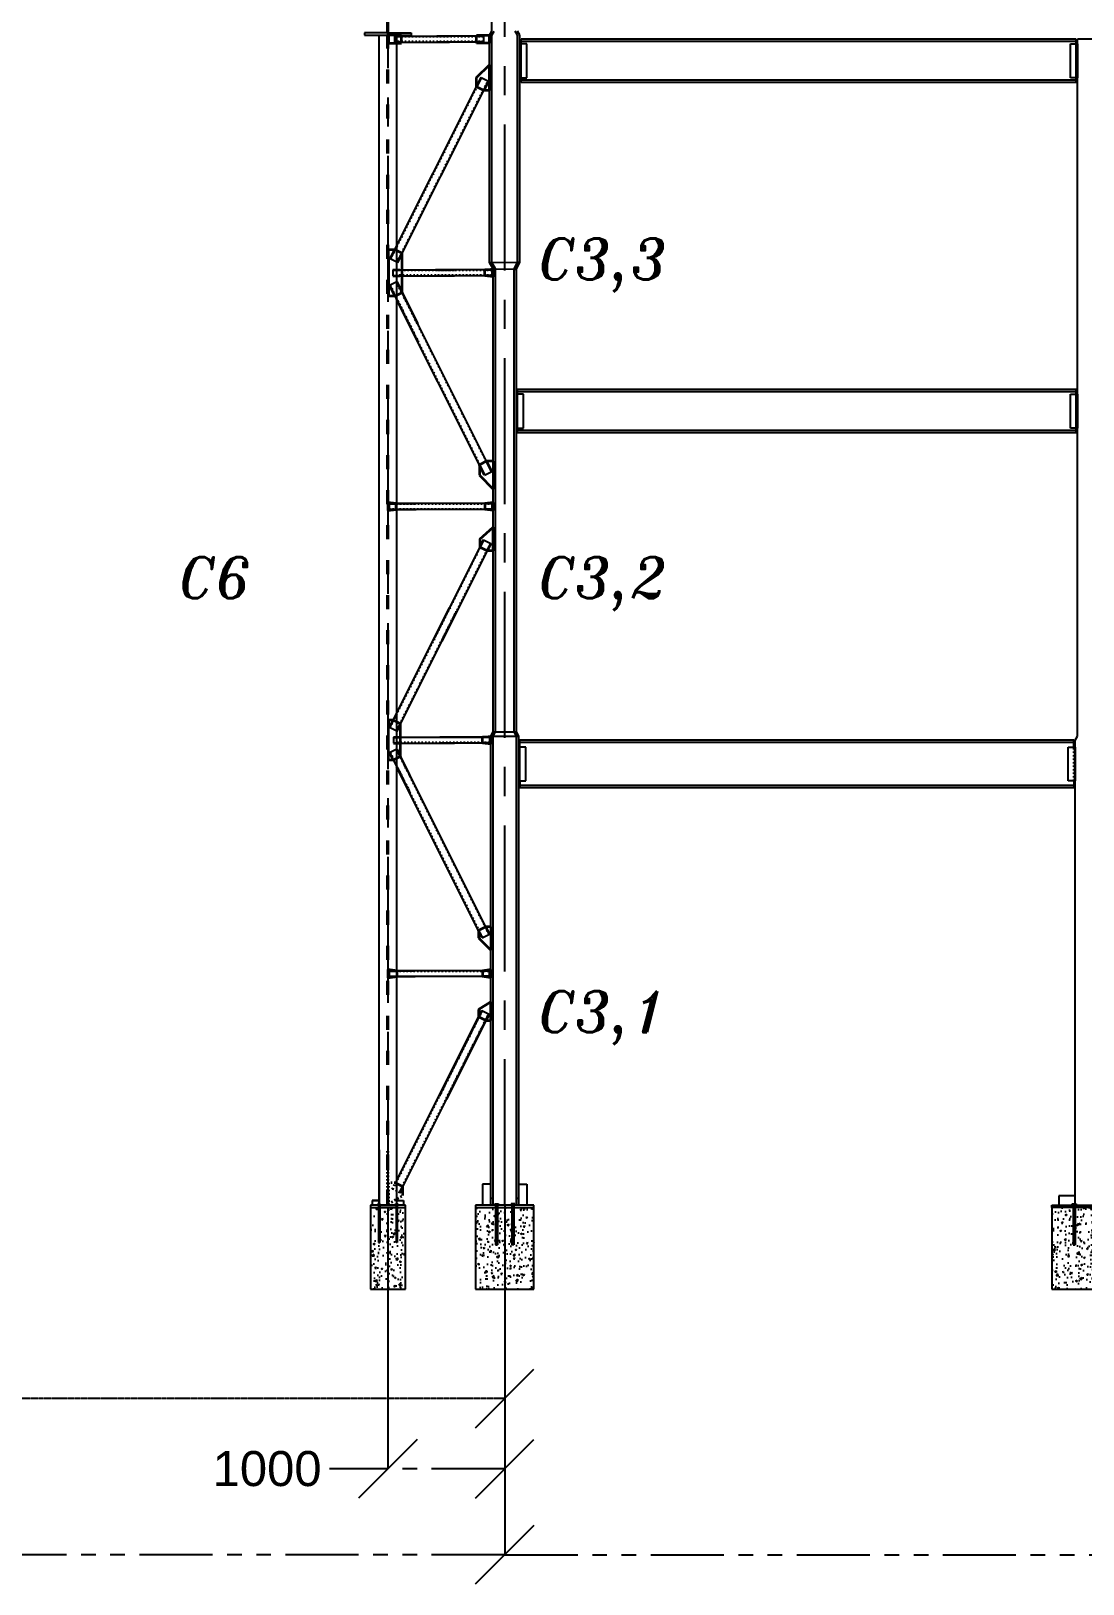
# Model space of a CAD drawing. Header units: inches. Extents: x -15 to 1885144, y -42615 to 866270.
# Drawn here: x 1695981 to 1704982, y 242075 to 255368 of the extents above; entities that cross this region are included whole.
import ezdxf

# ---------------------------------------------------------------- set-up
doc = ezdxf.new("R2010")
doc.units = ezdxf.units.IN
doc.header["$LTSCALE"] = 100
doc.header["$MEASUREMENT"] = 0
for name, pattern in [('CENTER', [2, 1.25, -0.25, 0.25, -0.25]), ('dash line', [30, 12, -18]), ('PHANTOM2', [1.25, 0.625, -0.125, 0.125, -0.125, 0.125, -0.125])]:
    doc.linetypes.add(name, pattern=pattern)
for name, color, linetype in [('axis', 8, 'PHANTOM2'), ('bolt', 1, 'Continuous'), ('dimensions', 10, 'PHANTOM2'), ('layout', 7, 'Continuous'), ('pedestal', 9, 'Continuous'), ('sections', 3, 'Continuous'), ('text', 3, 'Continuous')]:
    doc.layers.add(name, color=color, linetype=linetype)
doc.layers.add('gusset plate', color=1, linetype='Continuous', lineweight=35)
doc.layers.add('weld', color=2, linetype='Continuous', lineweight=35)
doc.styles.get("Standard").update_dxf_attribs({"font": 'arial.ttf'})
doc.styles.add('TEXT-3', font='ITALICT.shx', dxfattribs={"height": 350})
doc.dimstyles.new('Dim_1', dxfattribs={"dimtxt": 300, "dimasz": 500, "dimexe": 0.0625, "dimexo": 0.0625, "dimgap": 100, "dimtad": 0, "dimtih": 1, "dimtoh": 1, "dimdec": 0, "dimzin": 0, "dimdsep": 46, "dimtxsty": 'Standard', "dimblk": 'OBLIQUE', "dimcen": 0.09, "dimclrd": 256, "dimclre": 256, "dimclrt": 256, "dimadec": 0, "dimazin": 0, "dimtm": 1e-09, "dimtfac": 1, "dimtdec": 0, "dimtofl": 0, "dimtmove": 0, "dimatfit": 3, "dimfxl": 1, "dimtfillclr": 256, "dimtolj": 1, "dimtzin": 0, "dimlwe": -1, "dimarcsym": 0})

# ---------------------------------------------------------------- blocks, each defined once
blk = doc.blocks.new('_Oblique')
at = {"color": 0, "linetype": 'ByBlock', "lineweight": -2}
blk.add_line((-0.5, -0.5), (0.5, 0.5), dxfattribs=at)
blk = doc.blocks.new('*D798')
at = {"layer": 'Defpoints', "color": 0, "ltscale": 10, "transparency": 16777216}
for p in [(1660034, 245319), (1700034, 245319), (1700034, 242325)]:
    blk.add_point(p, dxfattribs=at)
at = {"layer": 'dimensions', "linetype": 'dash line', "ltscale": 10, "transparency": 16777216}
for p, q in [((1660034, 245319), (1660034, 242325)), ((1700034, 245319), (1700034, 242325))]:
    blk.add_line(p, q, dxfattribs=at)
at = {"layer": 'dimensions', "lineweight": -2, "ltscale": 10, "transparency": 16777216}
for p, q in [((1660034, 242325), (1679364, 242325)), ((1700034, 242325), (1680704, 242325))]:
    blk.add_line(p, q, dxfattribs=at)
at = {"layer": 'dimensions', "lineweight": -2, "ltscale": 10, "transparency": 16777216, "xscale": 500, "yscale": 500, "zscale": 500, "rotation": 180}
blk.add_blockref('_Oblique', (1660034, 242325), dxfattribs=at)
at = {"layer": 'dimensions', "lineweight": -2, "ltscale": 10, "transparency": 16777216, "xscale": 500, "yscale": 500, "zscale": 500}
blk.add_blockref('_Oblique', (1700034, 242325), dxfattribs=at)
at = {"layer": 'dimensions', "ltscale": 10, "transparency": 16777216, "insert": (1680034, 242325), "char_height": 300, "attachment_point": 5}
blk.add_mtext('\\A1;40000', dxfattribs=at)
blk = doc.blocks.new('*D799')
at = {"layer": 'Defpoints', "color": 0, "ltscale": 10, "transparency": 16777216}
for p in [(1700034, 245299), (1725034, 245339), (1725034, 242325)]:
    blk.add_point(p, dxfattribs=at)
at = {"layer": 'dimensions', "linetype": 'dash line', "ltscale": 10, "transparency": 16777216}
for p, q in [((1700034, 245299), (1700034, 242325)), ((1725034, 245339), (1725034, 242325))]:
    blk.add_line(p, q, dxfattribs=at)
at = {"layer": 'dimensions', "lineweight": -2, "ltscale": 10, "transparency": 16777216}
for p, q in [((1700034, 242325), (1711868, 242325)), ((1725034, 242325), (1713201, 242325))]:
    blk.add_line(p, q, dxfattribs=at)
at = {"layer": 'dimensions', "lineweight": -2, "ltscale": 10, "transparency": 16777216, "xscale": 500, "yscale": 500, "zscale": 500, "rotation": 180}
blk.add_blockref('_Oblique', (1700034, 242325), dxfattribs=at)
at = {"layer": 'dimensions', "lineweight": -2, "ltscale": 10, "transparency": 16777216, "xscale": 500, "yscale": 500, "zscale": 500}
blk.add_blockref('_Oblique', (1725034, 242325), dxfattribs=at)
at = {"layer": 'dimensions', "ltscale": 10, "transparency": 16777216, "insert": (1712534, 242325), "char_height": 300, "attachment_point": 5}
blk.add_mtext('\\A1;25000', dxfattribs=at)
blk = doc.blocks.new('*D800')
at = {"layer": 'Defpoints', "color": 0, "ltscale": 10, "transparency": 16777216}
for p in [(1699034, 245299), (1700034, 245299), (1699034, 243061)]:
    blk.add_point(p, dxfattribs=at)
at = {"layer": 'dimensions', "linetype": 'dash line', "ltscale": 10, "transparency": 16777216}
for p, q in [((1699034, 245299), (1699034, 243061)), ((1700034, 245299), (1700034, 243061))]:
    blk.add_line(p, q, dxfattribs=at)
at = {"layer": 'dimensions', "lineweight": -2, "ltscale": 10, "transparency": 16777216}
for p, q in [((1699034, 243061), (1698534, 243061)), ((1700034, 243061), (1699034, 243061))]:
    blk.add_line(p, q, dxfattribs=at)
at = {"layer": 'dimensions', "lineweight": -2, "ltscale": 10, "transparency": 16777216, "xscale": 500, "yscale": 500, "zscale": 500, "rotation": 180}
blk.add_blockref('_Oblique', (1699034, 243061), dxfattribs=at)
at = {"layer": 'dimensions', "lineweight": -2, "ltscale": 10, "transparency": 16777216, "xscale": 500, "yscale": 500, "zscale": 500}
blk.add_blockref('_Oblique', (1700034, 243061), dxfattribs=at)
at = {"layer": 'dimensions', "ltscale": 10, "transparency": 16777216, "insert": (1698001, 243061), "char_height": 300, "attachment_point": 5}
blk.add_mtext('\\A1;1000', dxfattribs=at)
blk = doc.blocks.new('*D1038')
at = {"layer": 'Defpoints', "color": 0, "ltscale": 0.01, "transparency": 16777216}
for p in [(1660034, 245299), (1700034, 245299), (1700034, 243663)]:
    blk.add_point(p, dxfattribs=at)
at = {"layer": 'dimensions', "linetype": 'dash line', "ltscale": 0.01, "transparency": 16777216}
for p, q in [((1660034, 245299), (1660034, 243662)), ((1700034, 245299), (1700034, 243662))]:
    blk.add_line(p, q, dxfattribs=at)
at = {"layer": 'dimensions', "lineweight": -2, "ltscale": 0.01, "transparency": 16777216}
for p, q in [((1660034, 243663), (1679030, 243663)), ((1700034, 243663), (1681039, 243663))]:
    blk.add_line(p, q, dxfattribs=at)
at = {"layer": 'dimensions', "lineweight": -2, "ltscale": 0.01, "transparency": 16777216, "xscale": 500, "yscale": 500, "zscale": 500, "rotation": 180}
blk.add_blockref('_Oblique', (1660034, 243663), dxfattribs=at)
at = {"layer": 'dimensions', "lineweight": -2, "ltscale": 0.01, "transparency": 16777216, "xscale": 500, "yscale": 500, "zscale": 500}
blk.add_blockref('_Oblique', (1700034, 243663), dxfattribs=at)
at = {"layer": 'dimensions', "ltscale": 0.01, "transparency": 16777216, "insert": (1680034, 243663), "char_height": 300, "attachment_point": 5}
blk.add_mtext('\\A1;20 x 2000', dxfattribs=at)

msp = doc.modelspace()

# ---------------------------------------------------------------- hatches: boundary and pattern name
at = {"layer": 'pedestal', "ltscale": 10}
h = msp.add_hatch(dxfattribs=at)
h.set_pattern_fill('AR-CONC', color=256, scale=19)
h.set_pattern_definition([(50, (758186.38, 202781.91), (136.279435, -11.922906), [14.25, -156.75]), (355, (758186.38, 202781.9), (-26.362753, 142.916505), [11.4, -125.4]), (100.451444, (758197.74, 202780.91), (109.91668, 130.993598), [12.110636, -133.217001]), (46.1842, (758186.38, 202819.9), (202.775853, -31.448663), [21.375, -235.125]), (96.635635, (758203.28, 202817.29), (177.58577, 185.082534), [18.165965, -199.825614]), (351.184164, (758186.38, 202819.9), (177.58577, 185.082534), [17.1, -188.1]), (21, (758205.38, 202810.41), (113.41234, -76.497589), [14.25, -156.75]), (326, (758205.38, 202810.4), (46.229913, 137.778509), [11.4, -125.4]), (71.451445, (758214.83, 202804.03), (159.642252, 61.280919), [12.110636, -133.217001]), (37.5, (758186.38, 202781.906), (2.3103725, 63.2498322), [0, -123.88, 0, -127.3, 0, -125.875]), (7.5, (758186.38, 202781.906), (49.983212, 74.9382253), [0, -72.58, 0, -121.03, 0, -47.975]), (327.5, (758144.01, 202781.906), (101.426263, -4.2854256), [0, -47.5, 0, -148.2, 0, -196.65]), (317.5, (758125.01, 202781.91), (110.805372, 19.019947), [0, -61.75, 0, -98.42, 0, -139.65])])
h.paths.add_polyline_path([(1699184.378, 245298.666), (1699114.378, 245298.666), (1699114.378, 244998.666), (1699104.378, 244998.666), (1699104.378, 245298.666), (1698964.378, 245298.666), (1698964.378, 244998.666), (1698954.378, 244998.666), (1698954.378, 245298.666), (1698884.378, 245298.666), (1698884.378, 244598.666), (1699184.378, 244598.666)])
h = msp.add_hatch(dxfattribs=at)
h.set_pattern_fill('AR-CONC', color=256, scale=19)
h.set_pattern_definition([(50, (761189.33, 201017.55), (136.279435, -11.922906), [14.25, -156.75]), (355, (761189.33, 201017.55), (-26.362753, 142.916505), [11.4, -125.4]), (100.451444, (761200.69, 201016.56), (109.91668, 130.993598), [12.110636, -133.217001]), (46.1842, (761189.33, 201055.55), (202.775853, -31.448663), [21.375, -235.125]), (96.635635, (761206.23, 201052.93), (177.58577, 185.082534), [18.165965, -199.825614]), (351.184164, (761189.33, 201055.55), (177.58577, 185.082534), [17.1, -188.1]), (21, (761208.33, 201046.05), (113.41234, -76.497589), [14.25, -156.75]), (326, (761208.33, 201046.05), (46.229913, 137.778509), [11.4, -125.4]), (71.451445, (761217.79, 201039.68), (159.642252, 61.280919), [12.110636, -133.217001]), (37.5, (761189.334, 201017.55), (2.3103725, 63.2498322), [0, -123.88, 0, -127.3, 0, -125.875]), (7.5, (761189.334, 201017.55), (49.983212, 74.9382253), [0, -72.58, 0, -121.03, 0, -47.975]), (327.5, (761146.964, 201017.55), (101.426263, -4.2854256), [0, -47.5, 0, -148.2, 0, -196.65]), (317.5, (761127.96, 201017.55), (110.805372, 19.019947), [0, -61.75, 0, -98.42, 0, -139.65])])
h.paths.add_polyline_path([(1700284.378, 245298.666), (1700112.378, 245298.666), (1700112.378, 244978.666), (1700096.378, 244978.666), (1700096.378, 245298.666), (1699972.378, 245298.666), (1699972.378, 244978.666), (1699956.378, 244978.666), (1699956.378, 245298.666), (1699784.378, 245298.666), (1699784.378, 244598.666), (1700284.378, 244598.666)])
h = msp.add_hatch(dxfattribs=at)
h.set_pattern_fill('AR-CONC', color=256, scale=19)
h.set_pattern_definition([(50, (768195.22, 201118.92), (136.279435, -11.922906), [14.25, -156.75]), (355, (768195.22, 201118.92), (-26.362753, 142.916505), [11.4, -125.4]), (100.451444, (768206.58, 201117.93), (109.91668, 130.993598), [12.110636, -133.217001]), (46.1842, (768195.22, 201156.92), (202.775853, -31.448663), [21.375, -235.125]), (96.635635, (768212.12, 201154.3), (177.58577, 185.082534), [18.165965, -199.825614]), (351.184164, (768195.22, 201156.92), (177.58577, 185.082534), [17.1, -188.1]), (21, (768214.22, 201147.42), (113.41234, -76.497589), [14.25, -156.75]), (326, (768214.22, 201147.42), (46.229913, 137.778509), [11.4, -125.4]), (71.451445, (768223.67, 201141.05), (159.642252, 61.280919), [12.110636, -133.217001]), (37.5, (768195.22, 201118.92), (2.3103725, 63.2498322), [0, -123.88, 0, -127.3, 0, -125.875]), (7.5, (768195.22, 201118.92), (49.983212, 74.9382253), [0, -72.58, 0, -121.03, 0, -47.975]), (327.5, (768152.85, 201118.92), (101.426263, -4.2854256), [0, -47.5, 0, -148.2, 0, -196.65]), (317.5, (768133.85, 201118.92), (110.805372, 19.019947), [0, -61.75, 0, -98.42, 0, -139.65])])
h.paths.add_polyline_path([(1705354.378, 245298.666), (1705169.878, 245298.666), (1705169.878, 244978.666), (1705153.878, 244978.666), (1705153.878, 245298.666), (1704914.878, 245298.666), (1704914.878, 244978.666), (1704898.878, 244978.666), (1704898.878, 245298.666), (1704714.378, 245298.666), (1704714.378, 244598.666), (1705354.378, 244598.666)])
at = {"layer": 'sections', "ltscale": 10}
h = msp.add_hatch(color=256, dxfattribs=at)
h.dxf.hatch_style = 1
h.paths.add_polyline_path([(1704914.378, 249186.666), (1704908.378, 249186.666), (1704908.378, 249170.666), (1704914.378, 249170.666)])
h.paths.add_polyline_path([(1704914.378, 249101.666), (1704908.378, 249101.666), (1704908.378, 249085.666), (1704914.378, 249085.666)])
h.paths.add_polyline_path([(1704914.378, 249016.666), (1704908.378, 249016.666), (1704908.378, 249000.666), (1704914.378, 249000.666)])
h.paths.add_polyline_path([(1705160.378, 249016.666), (1705154.378, 249016.666), (1705154.378, 249000.666), (1705160.378, 249000.666)])
h.paths.add_polyline_path([(1705160.378, 249101.666), (1705154.378, 249101.666), (1705154.378, 249085.666), (1705160.378, 249085.666)])
h.paths.add_polyline_path([(1705160.378, 249186.666), (1705154.378, 249186.666), (1705154.378, 249170.666), (1705160.378, 249170.666)])
h.paths.add_polyline_path([(1705140.378, 252206.666), (1705134.378, 252206.666), (1705134.378, 252190.666), (1705140.378, 252190.666)])
h.paths.add_polyline_path([(1705140.378, 252121.666), (1705134.378, 252121.666), (1705134.378, 252105.666), (1705140.378, 252105.666)])
h.paths.add_polyline_path([(1705140.378, 252036.666), (1705134.378, 252036.666), (1705134.378, 252020.666), (1705140.378, 252020.666)])
h.paths.add_polyline_path([(1704934.378, 252036.666), (1704928.378, 252036.666), (1704928.378, 252020.666), (1704934.378, 252020.666)])
h.paths.add_polyline_path([(1704934.378, 252121.666), (1704928.378, 252121.666), (1704928.378, 252105.666), (1704934.378, 252105.666)])
h.paths.add_polyline_path([(1704934.378, 252206.666), (1704928.378, 252206.666), (1704928.378, 252190.666), (1704934.378, 252190.666)])

# ---------------------------------------------------------------- linework, layer by layer
at = {"layer": 'axis', "linetype": 'CENTER', "ltscale": 10}
for p, q in [((1700034.378, 245318.666), (1700034.378, 258469.447)), ((1699034.378, 258300.541), (1699034.378, 245318.666))]:
    msp.add_line(p, q, dxfattribs=at)
at = {"layer": 'bolt', "ltscale": 10}
for p, q in [((1698969.378, 245328.666), (1698949.378, 245328.666)), ((1698949.378, 245328.666), (1698949.378, 245318.666)), ((1698949.378, 245318.666), (1698954.378, 245318.666)), ((1698954.378, 245318.666), (1698954.378, 245328.666)), ((1698954.378, 245318.666), (1698954.378, 244998.666)), ((1698954.378, 245318.666), (1698964.378, 245318.666)), ((1698964.378, 245318.666), (1698964.378, 245328.666)), ((1698964.378, 245318.666), (1698964.378, 244998.666)), ((1698964.378, 245318.666), (1698969.378, 245318.666)), ((1698969.378, 245318.666), (1698969.378, 245328.666)), ((1699099.378, 245318.666), (1699099.378, 245328.666)), ((1699099.378, 245328.666), (1699119.378, 245328.666)), ((1699104.378, 245318.666), (1699099.378, 245318.666)), ((1699104.378, 245318.666), (1699104.378, 245328.666)), ((1699104.378, 245318.666), (1699104.378, 244998.666)), ((1699114.378, 245318.666), (1699104.378, 245318.666)), ((1699114.378, 245318.666), (1699114.378, 245328.666)), ((1699114.378, 245318.666), (1699114.378, 244998.666)), ((1699119.378, 245318.666), (1699114.378, 245318.666)), ((1699119.378, 245328.666), (1699119.378, 245318.666)), ((1699948.378, 245318.666), (1699948.378, 245328.666)), ((1699948.378, 245328.666), (1699980.378, 245328.666)), ((1699956.378, 245318.666), (1699948.378, 245318.666)), ((1699956.378, 245318.666), (1699956.378, 245328.666)), ((1699956.378, 245318.666), (1699956.378, 244978.666)), ((1699972.378, 245318.666), (1699956.378, 245318.666)), ((1699964.378, 245318.666), (1699964.378, 245328.666)), ((1699972.378, 245318.666), (1699972.378, 245328.666)), ((1699972.378, 245318.666), (1699972.378, 244978.666)), ((1699980.378, 245318.666), (1699972.378, 245318.666)), ((1699980.378, 245328.666), (1699980.378, 245318.666)), ((1700120.378, 245328.666), (1700088.378, 245328.666)), ((1700088.378, 245328.666), (1700088.378, 245318.666)), ((1700088.378, 245318.666), (1700096.378, 245318.666)), ((1700096.378, 245318.666), (1700096.378, 245328.666)), ((1700096.378, 245318.666), (1700096.378, 244978.666)), ((1700096.378, 245318.666), (1700112.378, 245318.666)), ((1700104.378, 245318.666), (1700104.378, 245328.666)), ((1700112.378, 245318.666), (1700112.378, 245328.666)), ((1700112.378, 245318.666), (1700112.378, 244978.666)), ((1700112.378, 245318.666), (1700120.378, 245318.666)), ((1700120.378, 245318.666), (1700120.378, 245328.666)), ((1704890.878, 245318.666), (1704890.878, 245328.666)), ((1704890.878, 245328.666), (1704922.878, 245328.666)), ((1704898.878, 245318.666), (1704890.878, 245318.666)), ((1704898.878, 245318.666), (1704898.878, 245328.666)), ((1704898.878, 245318.666), (1704898.878, 244978.666)), ((1704906.878, 245318.666), (1704898.878, 245318.666)), ((1704906.878, 245328.666), (1704906.878, 245318.666)), ((1704914.878, 245318.666), (1704906.878, 245318.666)), ((1704914.878, 245318.666), (1704914.878, 245328.666)), ((1704914.878, 245318.666), (1704914.878, 244978.666)), ((1704922.878, 245318.666), (1704914.878, 245318.666)), ((1704922.878, 245328.666), (1704922.878, 245318.666)), ((1698954.378, 244998.666), (1698964.378, 244998.666)), ((1699114.378, 244998.666), (1699104.378, 244998.666)), ((1699956.378, 244978.666), (1699972.378, 244978.666)), ((1700112.378, 244978.666), (1700096.378, 244978.666)), ((1704898.878, 244978.666), (1704914.878, 244978.666))]:
    msp.add_line(p, q, dxfattribs=at)
at = {"layer": 'gusset plate', "linetype": 'Continuous'}
for p, q in [((1699039.378, 255263.666), (1699039.378, 255333.666)), ((1699152.237, 255333.666), (1699039.378, 255333.666)), ((1699039.378, 255263.666), (1699152.237, 255263.666)), ((1699152.237, 255263.666), (1699152.237, 255333.666)), ((1699791.519, 255263.666), (1699791.519, 255333.666)), ((1699791.519, 255333.666), (1699904.378, 255333.666)), ((1699904.378, 255263.666), (1699791.519, 255263.666)), ((1699904.378, 255263.666), (1699904.378, 255333.666)), ((1699854.129, 254859.905), (1699791.519, 254891.21)), ((1699904.378, 254859.905), (1699854.129, 254859.905)), ((1699039.378, 253497.427), (1699094.627, 253497.427)), ((1699094.627, 253497.427), (1699157.237, 253466.122)), ((1699157.237, 253131.21), (1699157.237, 253466.122)), ((1699864.378, 253323.666), (1699934.378, 253333.666)), ((1699864.378, 253273.666), (1699864.378, 253323.666)), ((1699934.378, 253263.666), (1699864.378, 253273.666)), ((1699934.378, 253333.666), (1699934.378, 253263.666)), ((1699039.378, 253100.116), (1699095.05, 253100.116)), ((1699094.627, 253099.905), (1699157.237, 253131.21)), ((1699879.657, 251686.371), (1699817.047, 251655.066)), ((1699817.047, 251655.066), (1699817.047, 251565.623)), ((1699934.378, 251686.371), (1699879.657, 251686.371)), ((1699104.378, 251323.666), (1699034.378, 251333.666)), ((1699034.378, 251333.666), (1699034.378, 251263.666)), ((1699034.378, 251263.666), (1699104.378, 251273.666)), ((1699104.378, 251273.666), (1699104.378, 251323.666)), ((1699864.378, 251323.666), (1699864.378, 251273.666)), ((1699934.378, 251333.666), (1699934.378, 251263.666)), ((1699821.519, 251018.626), (1699821.519, 250951.21)), ((1699934.378, 251023.82), (1699934.378, 250919.905)), ((1699884.129, 250919.905), (1699821.519, 250951.21)), ((1699934.378, 250919.905), (1699884.129, 250919.905)), ((1699039.378, 249165.42), (1699039.378, 249469.538)), ((1699143.293, 249159.098), (1699143.293, 249438.233)), ((1699844.378, 249323.666), (1699914.378, 249333.666)), ((1699844.378, 249273.666), (1699844.378, 249323.666)), ((1699914.378, 249263.666), (1699844.378, 249273.666)), ((1699914.378, 249333.666), (1699914.378, 249263.666)), ((1699873.073, 247699.538), (1699810.463, 247668.233)), ((1699810.463, 247668.233), (1699810.463, 247605.623)), ((1699914.378, 247699.538), (1699873.073, 247699.538)), ((1699114.378, 247323.666), (1699034.378, 247333.666)), ((1699034.378, 247333.666), (1699034.378, 247263.666)), ((1699034.378, 247263.666), (1699114.378, 247273.666)), ((1699114.378, 247273.666), (1699114.378, 247323.666)), ((1699914.378, 247333.666), (1699914.378, 247263.666)), ((1699810.463, 246992.764), (1699810.463, 246929.098)), ((1699873.073, 246897.793), (1699810.463, 246929.098)), ((1699100.683, 245509.538), (1699163.293, 245478.233)), ((1699163.293, 245400.276), (1699163.293, 245478.233))]:
    msp.add_line(p, q, dxfattribs=at)
at = {"layer": 'gusset plate', "ltscale": 10}
for p, q in [((1699791.519, 254969.472), (1699904.378, 255079.905)), ((1699791.519, 254891.21), (1699791.519, 254969.472)), ((1699904.378, 254859.905), (1699904.378, 255079.905)), ((1699039.378, 253437.427), (1699039.378, 253160.116)), ((1699817.047, 251565.623), (1699934.378, 251446.371)), ((1699934.378, 251333.666), (1699864.378, 251323.666)), ((1699934.378, 251263.666), (1699864.378, 251273.666)), ((1699821.519, 251018.626), (1699934.378, 251119.905)), ((1699914.378, 247699.538), (1699914.378, 247499.538)), ((1699810.463, 247605.623), (1699914.378, 247499.538)), ((1699914.378, 247333.666), (1699844.378, 247323.666)), ((1699844.378, 247323.666), (1699844.378, 247273.666)), ((1699914.378, 247263.666), (1699844.378, 247273.666)), ((1699914.378, 247057.793), (1699810.463, 246992.764)), ((1699914.378, 246897.793), (1699914.378, 247057.793))]:
    msp.add_line(p, q, dxfattribs=at)
at = {"layer": 'gusset plate', "linetype": 'Continuous', "ltscale": 0.01}
for p, q in [((1699080.683, 249469.538), (1699039.378, 249469.538)), ((1699143.293, 249438.233), (1699080.683, 249469.538)), ((1699080.683, 249127.793), (1699039.378, 249127.793)), ((1699143.293, 249159.098), (1699080.683, 249127.793)), ((1699873.073, 246897.793), (1699914.378, 246897.793))]:
    msp.add_line(p, q, dxfattribs=at)
at = {"layer": 'gusset plate', "linetype": 'dash line', "ltscale": 0.01}
for p, q in [((1699100.683, 245509.538), (1699039.378, 245509.538)), ((1699039.378, 245329.538), (1699163.293, 245400.276))]:
    msp.add_line(p, q, dxfattribs=at)
at = {"layer": 'layout', "ltscale": 10}
for p, q in [((1699924.378, 255367.948), (1699924.378, 260298.666)), ((1699904.378, 255333.307), (1699924.378, 255367.948)), ((1699924.378, 255333.307), (1699944.378, 255367.948)), ((1700144.378, 255333.307), (1700124.378, 255367.948)), ((1700164.378, 255333.307), (1700144.378, 255367.948)), ((1698959.378, 245318.666), (1698959.378, 255333.666)), ((1699109.378, 255333.666), (1699109.378, 245318.666)), ((1699934.187, 253333.638), (1699904.187, 253385.6)), ((1699924.378, 253385.268), (1699904.378, 253385.268)), ((1699954.378, 253333.307), (1699924.187, 253385.6)), ((1700144.378, 253385.932), (1699924.378, 253385.268)), ((1700114.187, 253333.638), (1700144.378, 253385.932)), ((1700134.187, 253333.638), (1700164.378, 253385.932)), ((1700164.378, 253385.932), (1700144.378, 253385.932)), ((1699934.187, 253333.638), (1699954.378, 253333.307)), ((1699934.378, 249368.307), (1699934.378, 253333.666)), ((1699954.378, 249368.307), (1699954.378, 253333.307)), ((1699954.378, 253333.307), (1700112.496, 253330.71)), ((1700112.496, 253330.71), (1700134.378, 253330.71)), ((1700114.378, 249368.307), (1700114.378, 253333.97)), ((1700134.378, 249368.307), (1700134.378, 253333.97)), ((1699914.378, 249333.666), (1699934.378, 249368.307)), ((1699934.378, 249333.666), (1699954.378, 249368.307)), ((1699934.378, 249368.307), (1699954.378, 249368.307)), ((1699954.378, 249368.307), (1700114.378, 249368.307)), ((1700134.378, 249333.666), (1700114.378, 249368.307)), ((1700114.378, 249368.307), (1700134.378, 249368.307)), ((1700154.378, 249333.666), (1700134.378, 249368.307)), ((1699914.378, 245318.666), (1699914.378, 249333.666)), ((1699934.378, 249333.307), (1699914.378, 249333.307)), ((1699934.378, 245318.666), (1699934.378, 249333.666)), ((1699934.378, 249333.307), (1699934.378, 249333.666)), ((1699934.378, 249333.307), (1700134.378, 249333.307)), ((1700134.378, 245318.666), (1700134.378, 249333.666)), ((1700134.378, 249333.307), (1700134.378, 249333.666)), ((1700134.378, 249333.307), (1700154.378, 249333.307)), ((1700154.378, 245318.666), (1700154.378, 249333.666)), ((1700164.378, 249238.666), (1700164.378, 249298.666)), ((1704904.378, 249238.666), (1704904.378, 249298.666)), ((1704914.378, 249298.666), (1704934.378, 249333.307)), ((1700164.378, 248948.666), (1700164.378, 248888.666)), ((1704904.378, 248948.666), (1704904.378, 248888.666)), ((1699109.378, 245298.666), (1698959.378, 245298.666))]:
    msp.add_line(p, q, dxfattribs=at)
at = {"layer": 'layout', "ltscale": 0.01}
for p, q in [((1699029.378, 255353.666), (1699029.378, 255653.666)), ((1699034.378, 255333.666), (1699034.378, 255673.666)), ((1699039.378, 255353.666), (1699039.378, 255653.666)), ((1699029.378, 255353.666), (1698834.378, 255353.666)), ((1698834.378, 255353.666), (1698834.378, 255333.666)), ((1699039.378, 255353.666), (1699234.378, 255353.666)), ((1699234.378, 255353.666), (1699234.378, 255333.666)), ((1698834.378, 255333.666), (1699234.378, 255333.666))]:
    msp.add_line(p, q, dxfattribs=at)
at = {"layer": 'layout', "linetype": 'dash line', "ltscale": 0.1}
for p, q in [((1699029.378, 245318.666), (1699029.378, 255333.666)), ((1699039.378, 245318.666), (1699039.378, 255333.666))]:
    msp.add_line(p, q, dxfattribs=at)
at = {"layer": 'layout', "linetype": 'dash line', "ltscale": 10}
for p, q in [((1699904.378, 253385.268), (1699904.378, 255333.307)), ((1699924.378, 253385.268), (1699924.378, 255333.307)), ((1700144.378, 253385.932), (1700144.378, 255333.307)), ((1700164.378, 253385.932), (1700164.378, 255333.307)), ((1704924.378, 255298.666), (1700174.378, 255298.666)), ((1704924.378, 255278.666), (1700174.378, 255278.666)), ((1705134.378, 255298.666), (1704934.378, 255298.666)), ((1704924.378, 254948.666), (1700174.378, 254948.666)), ((1704924.378, 254928.666), (1700174.378, 254928.666)), ((1700144.378, 253350.627), (1700144.378, 253351.291)), ((1704924.378, 252298.666), (1700144.378, 252298.666)), ((1704924.378, 252278.666), (1700144.378, 252278.666)), ((1704924.378, 251948.666), (1700144.378, 251948.666)), ((1704924.378, 251928.666), (1700144.378, 251928.666)), ((1704904.378, 249298.666), (1700164.378, 249298.666)), ((1704904.378, 249278.666), (1700164.378, 249278.666)), ((1704904.378, 248908.666), (1700164.378, 248908.666)), ((1704904.378, 248888.666), (1700164.378, 248888.666))]:
    msp.add_line(p, q, dxfattribs=at)
at = {"layer": 'layout'}
for p, q in [((1700174.378, 254928.666), (1700174.378, 255298.666)), ((1704924.378, 254928.666), (1704924.378, 255298.666)), ((1704934.378, 249333.307), (1704934.378, 255298.666)), ((1700144.378, 251928.666), (1700144.378, 252298.666)), ((1704924.378, 251928.666), (1704924.378, 252298.666)), ((1704914.378, 245318.666), (1704914.378, 249298.666))]:
    msp.add_line(p, q, dxfattribs=at)
at = {"layer": 'layout', "linetype": 'dash line', "ltscale": 0.01}
for p, q in [((1700164.378, 248948.666), (1700164.378, 249238.666)), ((1704904.378, 248948.666), (1704904.378, 249238.666))]:
    msp.add_line(p, q, dxfattribs=at)
at = {"layer": 'pedestal', "ltscale": 10}
for p, q in [((1698884.378, 245298.666), (1698884.378, 244598.666)), ((1699184.378, 244598.666), (1699184.378, 245298.666)), ((1699784.378, 245298.666), (1699784.378, 244598.666)), ((1700284.378, 244598.666), (1700284.378, 245298.666)), ((1704714.378, 245298.666), (1704714.378, 244598.666)), ((1698884.378, 244598.666), (1699184.378, 244598.666)), ((1699784.378, 244598.666), (1700284.378, 244598.666)), ((1704714.378, 244598.666), (1705354.378, 244598.666))]:
    msp.add_line(p, q, dxfattribs=at)
at = {"layer": 'sections', "linetype": 'Continuous'}
for p, q in [((1699092.237, 255323.666), (1699561.519, 255323.666)), ((1699092.237, 255323.666), (1699092.237, 255273.666)), ((1699092.237, 255273.666), (1699561.519, 255273.666)), ((1699791.519, 255323.666), (1699452.402, 255323.666)), ((1699791.519, 255273.666), (1699465.486, 255273.666)), ((1699851.519, 255323.666), (1699851.519, 255273.666)), ((1699831.768, 254971.708), (1699894.378, 254940.403)), ((1699054.378, 253416.928), (1699791.519, 254891.21)), ((1699116.988, 253385.623), (1699854.129, 254859.905)), ((1699116.988, 253385.623), (1699054.378, 253416.928)), ((1699077.896, 253323.666), (1699604.378, 253323.666)), ((1699077.896, 253323.666), (1699077.896, 253273.666)), ((1699077.896, 253273.666), (1699604.378, 253273.666)), ((1699864.378, 253273.666), (1699438.677, 253273.666)), ((1699864.378, 253323.666), (1699441.434, 253323.666)), ((1699924.378, 253323.666), (1699924.378, 253273.666)), ((1699111.988, 253221.708), (1699049.378, 253190.403)), ((1699049.378, 253190.403), (1699290.538, 252708.083)), ((1699111.988, 253221.708), (1699290.538, 252864.608)), ((1699879.657, 251686.371), (1699111.988, 253221.708)), ((1699817.047, 251655.066), (1699109.378, 253070.403)), ((1699861.768, 251565.623), (1699924.378, 251596.928)), ((1699044.378, 251323.666), (1699044.378, 251273.666)), ((1699087.237, 251323.666), (1699276.19, 251323.666)), ((1699087.237, 251273.666), (1699276.19, 251273.666)), ((1699864.378, 251323.666), (1699109.378, 251323.666)), ((1699864.378, 251273.666), (1699109.378, 251273.666)), ((1699852.824, 251013.82), (1699915.434, 250982.515)), ((1699821.519, 250951.21), (1699431.661, 250171.495)), ((1699884.129, 250919.905), (1699496.513, 250144.674)), ((1699049.378, 249406.928), (1699561.519, 250431.21)), ((1699111.988, 249375.623), (1699624.129, 250399.905)), ((1699111.988, 249375.623), (1699049.378, 249406.928)), ((1699083.293, 249323.666), (1699083.293, 249273.666)), ((1699093.111, 249323.666), (1699844.378, 249323.666)), ((1699096.709, 249273.666), (1699604.378, 249273.666)), ((1699844.378, 249323.666), (1699478.564, 249323.666)), ((1699844.378, 249273.666), (1699478.564, 249273.666)), ((1699904.378, 249323.666), (1699904.378, 249273.666)), ((1699111.988, 249221.708), (1699049.378, 249190.403)), ((1699058.322, 249172.515), (1699220.307, 248848.545)), ((1699873.073, 247699.538), (1699109.378, 249226.928)), ((1699120.932, 249203.82), (1699220.307, 249005.07)), ((1699810.463, 247668.233), (1699109.378, 249070.403)), ((1699841.768, 247605.623), (1699904.378, 247636.928)), ((1699044.378, 247323.666), (1699044.378, 247273.666)), ((1699087.237, 247323.666), (1699265.811, 247323.666)), ((1699087.237, 247273.666), (1699269.109, 247273.666)), ((1699844.378, 247323.666), (1699114.378, 247323.666)), ((1699844.378, 247273.666), (1699114.378, 247273.666)), ((1699904.378, 247273.666), (1699904.378, 247323.666)), ((1699109.378, 245526.928), (1699837.296, 246982.764)), ((1699837.296, 246982.764), (1699474.459, 246257.089)), ((1699837.296, 246982.764), (1699899.906, 246951.459)), ((1699136.46, 245424.567), (1699899.906, 246951.459)), ((1699318.53, 245788.708), (1699899.906, 246951.459)), ((1699899.906, 246951.459), (1699537.069, 246225.784))]:
    msp.add_line(p, q, dxfattribs=at)
at = {"layer": 'sections', "linetype": 'dash line', "ltscale": 0.01}
for p, q in [((1699851.519, 255319.666), (1699092.237, 255319.666)), ((1699851.519, 255277.666), (1699092.237, 255277.666)), ((1699058.85, 253414.692), (1699836.24, 254969.472)), ((1699112.516, 253387.859), (1699889.906, 254942.639)), ((1699604.378, 253319.666), (1699077.896, 253319.666)), ((1699924.378, 253277.666), (1699077.896, 253277.666)), ((1699922.254, 253319.666), (1699441.213, 253319.666)), ((1699924.378, 253323.666), (1699924.378, 253319.666)), ((1699053.85, 253192.639), (1699290.538, 252719.264)), ((1699107.516, 253219.472), (1699290.538, 252853.428)), ((1699875.185, 251684.135), (1699109.378, 253215.748)), ((1699821.519, 251657.302), (1699109.378, 253081.584)), ((1699044.378, 251323.666), (1699044.378, 251319.666)), ((1699044.378, 251319.666), (1699276.19, 251319.666)), ((1699044.378, 251277.666), (1699924.378, 251277.666)), ((1699109.378, 251319.666), (1699924.378, 251319.666)), ((1699053.85, 249404.692), (1699857.296, 251011.584)), ((1699910.962, 250984.751), (1699491.881, 250146.59)), ((1699107.516, 249377.859), (1699619.657, 250402.141)), ((1699904.378, 249319.666), (1699093.111, 249319.666)), ((1699904.378, 249277.666), (1699096.709, 249277.666)), ((1699904.378, 249323.666), (1699904.378, 249319.666)), ((1699053.85, 249192.639), (1699220.307, 248859.726)), ((1699107.516, 249219.472), (1699220.307, 248993.89)), ((1699899.906, 247634.692), (1699109.378, 249215.748)), ((1699846.24, 247607.859), (1699109.378, 249081.584)), ((1699044.378, 247323.666), (1699044.378, 247319.666)), ((1699044.378, 247319.666), (1699904.378, 247319.666)), ((1699114.378, 247277.666), (1699904.378, 247277.666)), ((1699078.322, 245453.636), (1699841.768, 246980.528)), ((1699841.768, 246980.528), (1699477.506, 246252.003)), ((1699131.988, 245426.804), (1699895.434, 246953.695)), ((1699895.434, 246953.695), (1699532.597, 246228.02)), ((1699029.378, 245318.666), (1699029.378, 245790.872)), ((1699039.378, 245318.666), (1699039.378, 245790.872)), ((1699073.85, 245455.872), (1699109.378, 245526.928)), ((1699136.46, 245424.567), (1699073.85, 245455.872))]:
    msp.add_line(p, q, dxfattribs=at)
at = {"layer": 'sections'}
for p, q in [((1700174.378, 255258.666), (1700164.378, 255258.666)), ((1700164.378, 255258.666), (1700164.378, 254968.666)), ((1700170.378, 255258.666), (1700170.378, 254968.666)), ((1700224.378, 255258.666), (1700174.378, 255258.666)), ((1700224.378, 254968.666), (1700224.378, 255258.666)), ((1704874.378, 254968.666), (1704874.378, 255258.666)), ((1704874.378, 255258.666), (1704924.378, 255258.666)), ((1704924.378, 255258.666), (1704934.378, 255258.666)), ((1704928.378, 255258.666), (1704928.378, 254968.666)), ((1704934.378, 255258.666), (1704934.378, 254968.666)), ((1700170.378, 255206.666), (1700164.378, 255206.666)), ((1700170.378, 255190.666), (1700164.378, 255190.666)), ((1700170.378, 255121.666), (1700164.378, 255121.666)), ((1700170.378, 255105.666), (1700164.378, 255105.666)), ((1704928.378, 255206.666), (1704934.378, 255206.666)), ((1704928.378, 255190.666), (1704934.378, 255190.666)), ((1704928.378, 255121.666), (1704934.378, 255121.666)), ((1704928.378, 255105.666), (1704934.378, 255105.666)), ((1700170.378, 255036.666), (1700164.378, 255036.666)), ((1700170.378, 255020.666), (1700164.378, 255020.666)), ((1700164.378, 254968.666), (1700224.378, 254968.666)), ((1704934.378, 254968.666), (1704874.378, 254968.666)), ((1704928.378, 255036.666), (1704934.378, 255036.666)), ((1704928.378, 255020.666), (1704934.378, 255020.666)), ((1700144.378, 252258.666), (1700134.378, 252258.666)), ((1700134.378, 252258.666), (1700134.378, 251968.666)), ((1700140.378, 252206.666), (1700134.378, 252206.666)), ((1700140.378, 252190.666), (1700134.378, 252190.666)), ((1700140.378, 252258.666), (1700140.378, 251968.666)), ((1700194.378, 252258.666), (1700144.378, 252258.666)), ((1700194.378, 251968.666), (1700194.378, 252258.666)), ((1704874.378, 251968.666), (1704874.378, 252258.666)), ((1704874.378, 252258.666), (1704924.378, 252258.666)), ((1704924.378, 252258.666), (1704934.378, 252258.666)), ((1704928.378, 252258.666), (1704928.378, 251968.666)), ((1704928.378, 252206.666), (1704934.378, 252206.666)), ((1704928.378, 252190.666), (1704934.378, 252190.666)), ((1704934.378, 252258.666), (1704934.378, 251968.666)), ((1700140.378, 252121.666), (1700134.378, 252121.666)), ((1700140.378, 252105.666), (1700134.378, 252105.666)), ((1700140.378, 252036.666), (1700134.378, 252036.666)), ((1704928.378, 252121.666), (1704934.378, 252121.666)), ((1704928.378, 252105.666), (1704934.378, 252105.666)), ((1704928.378, 252036.666), (1704934.378, 252036.666)), ((1700140.378, 252020.666), (1700134.378, 252020.666)), ((1700134.378, 251968.666), (1700194.378, 251968.666)), ((1704934.378, 251968.666), (1704874.378, 251968.666)), ((1704928.378, 252020.666), (1704934.378, 252020.666)), ((1700164.378, 249238.666), (1700154.378, 249238.666)), ((1700154.378, 249238.666), (1700154.378, 248948.666)), ((1700160.378, 249238.666), (1700160.378, 248948.666)), ((1700214.378, 249238.666), (1700164.378, 249238.666)), ((1700214.378, 248948.666), (1700214.378, 249238.666)), ((1704854.378, 248948.666), (1704854.378, 249238.666)), ((1704854.378, 249238.666), (1704904.378, 249238.666)), ((1704904.378, 249238.666), (1704914.378, 249238.666)), ((1704908.378, 249238.666), (1704908.378, 248948.666)), ((1704914.378, 249238.666), (1704914.378, 248948.666)), ((1700160.378, 249186.666), (1700154.378, 249186.666)), ((1700160.378, 249170.666), (1700154.378, 249170.666)), ((1700160.378, 249101.666), (1700154.378, 249101.666)), ((1704908.378, 249186.666), (1704914.378, 249186.666)), ((1704908.378, 249170.666), (1704914.378, 249170.666)), ((1704908.378, 249101.666), (1704914.378, 249101.666)), ((1700160.378, 249085.666), (1700154.378, 249085.666)), ((1700160.378, 249016.666), (1700154.378, 249016.666)), ((1700160.378, 249000.666), (1700154.378, 249000.666)), ((1704908.378, 249085.666), (1704914.378, 249085.666)), ((1704908.378, 249016.666), (1704914.378, 249016.666)), ((1704908.378, 249000.666), (1704914.378, 249000.666)), ((1700154.378, 248948.666), (1700214.378, 248948.666)), ((1704914.378, 248948.666), (1704854.378, 248948.666)), ((1704914.378, 245318.666), (1704914.378, 245987.316)), ((1698959.378, 245790.872), (1698959.378, 245318.666)), ((1699109.378, 245790.872), (1699109.378, 245318.666)), ((1699914.378, 245318.666), (1699914.378, 245883.801)), ((1699934.378, 245318.666), (1699934.378, 245883.801)), ((1700134.378, 245318.666), (1700134.378, 245883.801)), ((1700154.378, 245318.666), (1700154.378, 245883.801)), ((1699914.378, 245498.666), (1699844.378, 245498.666)), ((1699844.378, 245498.666), (1699844.378, 245318.666)), ((1700154.378, 245498.666), (1700224.378, 245498.666)), ((1700224.378, 245498.666), (1700224.378, 245318.666)), ((1704914.378, 245398.666), (1704774.378, 245398.666)), ((1704774.378, 245398.666), (1704774.378, 245318.666)), ((1699184.378, 245318.666), (1698884.378, 245318.666)), ((1698884.378, 245318.666), (1698884.378, 245298.666)), ((1698884.378, 245298.666), (1699184.378, 245298.666)), ((1698899.378, 245358.666), (1698959.378, 245358.666)), ((1698959.378, 245358.666), (1698899.378, 245358.666)), ((1698899.378, 245358.666), (1698899.378, 245318.666)), ((1699109.378, 245358.666), (1699169.378, 245358.666)), ((1699169.378, 245358.666), (1699169.378, 245318.666)), ((1699184.378, 245298.666), (1699184.378, 245318.666)), ((1700284.378, 245318.666), (1699784.378, 245318.666)), ((1699784.378, 245318.666), (1699784.378, 245298.666)), ((1699784.378, 245298.666), (1700284.378, 245298.666)), ((1699914.378, 245378.666), (1699934.378, 245378.666)), ((1700134.378, 245378.666), (1700154.378, 245378.666)), ((1700284.378, 245298.666), (1700284.378, 245318.666)), ((1704714.378, 245318.666), (1705354.378, 245318.666)), ((1704714.378, 245298.666), (1704714.378, 245318.666)), ((1705354.378, 245298.666), (1704714.378, 245298.666))]:
    msp.add_line(p, q, dxfattribs=at)
at = {"layer": 'sections', "linetype": 'dash line'}
for p, q in [((1700174.378, 254968.666), (1700174.378, 255258.666)), ((1704924.378, 254968.666), (1704924.378, 255258.666)), ((1700144.378, 251968.666), (1700144.378, 252258.666)), ((1704924.378, 251968.666), (1704924.378, 252258.666))]:
    msp.add_line(p, q, dxfattribs=at)
at = {"layer": 'sections', "ltscale": 10}
msp.add_line((1699924.378, 251323.666), (1699924.378, 251273.666), dxfattribs=at)
at = {"layer": 'weld', "linetype": 'Continuous'}
for p, q in [((1699039.378, 255333.666), (1699039.378, 255263.666)), ((1699092.237, 255323.666), (1699152.237, 255323.666)), ((1699092.237, 255273.666), (1699152.237, 255273.666)), ((1699851.519, 255323.666), (1699791.519, 255323.666)), ((1699851.519, 255273.666), (1699791.519, 255273.666)), ((1699904.378, 255333.666), (1699904.378, 255263.666)), ((1699831.768, 254971.708), (1699791.519, 254891.21)), ((1699894.378, 254940.403), (1699854.129, 254859.905)), ((1699077.896, 253323.666), (1699137.896, 253323.666)), ((1699077.896, 253273.666), (1699137.896, 253273.666)), ((1699924.378, 253323.666), (1699864.378, 253323.666)), ((1699924.378, 253273.666), (1699864.378, 253273.666)), ((1699934.378, 253333.666), (1699934.378, 253263.666)), ((1699049.378, 253190.403), (1699094.627, 253099.905)), ((1699111.988, 253221.708), (1699157.237, 253131.21)), ((1699861.768, 251565.623), (1699817.047, 251655.066)), ((1699924.378, 251596.928), (1699879.657, 251686.371)), ((1699034.378, 251333.666), (1699034.378, 251263.666)), ((1699044.378, 251323.666), (1699104.378, 251323.666)), ((1699044.378, 251273.666), (1699104.378, 251273.666)), ((1699924.378, 251323.666), (1699864.378, 251323.666)), ((1699924.378, 251273.666), (1699864.378, 251273.666)), ((1699083.293, 249323.666), (1699143.293, 249323.666)), ((1699083.293, 249273.666), (1699143.293, 249273.666)), ((1699904.378, 249323.666), (1699844.378, 249323.666)), ((1699904.378, 249273.666), (1699844.378, 249273.666)), ((1699914.378, 249333.666), (1699914.378, 249263.666)), ((1699034.378, 247333.666), (1699034.378, 247263.666)), ((1699044.378, 247323.666), (1699114.378, 247323.666)), ((1699044.378, 247273.666), (1699114.378, 247273.666)), ((1699904.378, 247323.666), (1699844.378, 247323.666)), ((1699904.378, 247273.666), (1699844.378, 247273.666))]:
    msp.add_line(p, q, dxfattribs=at)
at = {"layer": 'weld', "ltscale": 10}
for p, q in [((1699904.378, 255079.905), (1699904.378, 254859.905)), ((1699934.378, 251686.371), (1699934.378, 251446.371)), ((1699934.378, 251333.666), (1699934.378, 251263.666)), ((1699934.378, 250919.905), (1699934.378, 251119.905)), ((1699039.378, 249469.538), (1699039.378, 249409.538)), ((1699039.378, 249127.793), (1699039.378, 249187.793)), ((1699914.378, 247699.538), (1699914.378, 247499.538)), ((1699914.378, 247333.666), (1699914.378, 247263.666)), ((1699914.378, 246897.793), (1699914.378, 247057.793))]:
    msp.add_line(p, q, dxfattribs=at)
at = {"layer": 'weld', "linetype": 'Continuous', "ltscale": 0.01}
for p, q in [((1699039.378, 253437.427), (1699039.378, 253497.427)), ((1699054.378, 253416.928), (1699094.627, 253497.427)), ((1699116.988, 253385.623), (1699157.237, 253466.122)), ((1699039.378, 253160.116), (1699039.378, 253100.116)), ((1699852.824, 251013.82), (1699821.519, 250951.21)), ((1699915.434, 250982.515), (1699884.129, 250919.905)), ((1699049.378, 249406.928), (1699080.683, 249469.538)), ((1699111.988, 249375.623), (1699143.293, 249438.233)), ((1699049.378, 249190.403), (1699080.683, 249127.793)), ((1699111.988, 249221.708), (1699143.293, 249159.098)), ((1699841.768, 247605.623), (1699810.463, 247668.233)), ((1699904.378, 247636.928), (1699873.073, 247699.538)), ((1699837.296, 246982.764), (1699810.463, 246929.098)), ((1699899.906, 246951.459), (1699873.073, 246897.793)), ((1699136.46, 245424.567), (1699163.293, 245478.233))]:
    msp.add_line(p, q, dxfattribs=at)
at = {"layer": 'weld', "linetype": 'dash line', "ltscale": 0.01}
for p, q in [((1699039.378, 245509.538), (1699039.378, 245329.538)), ((1699073.85, 245455.872), (1699100.683, 245509.538))]:
    msp.add_line(p, q, dxfattribs=at)

# ---------------------------------------------------------------- texts
at = {"layer": 'text', "linetype": 'Continuous', "style": 'TEXT-3'}
for s, p in [('C3,3', (1700319.438, 253242.388)), ('C6', (1697242.922, 250514.035)), ('C3,2', (1700319.438, 250514.035)), ('C3,1', (1700319.438, 246798.284))]:
    msp.add_text(s, height=350, dxfattribs=at).set_placement(p)

# ---------------------------------------------------------------- dimensions: what is measured, and where the dimension line sits
at = {"layer": 'dimensions', "ltscale": 10}
for base, p1, p2, picture, middle in [((1700034.378, 242325.444), (1660034.378, 245318.666), (1700034.378, 245318.666), '*D798', (1680034.378, 242325.444)), ((1699034.378, 243061.302), (1700034.378, 245298.666), (1699034.378, 245298.666), '*D800', (1698001.056, 243061.302))]:
    dim = msp.add_linear_dim(base=base, p1=p1, p2=p2, dimstyle='Dim_1', dxfattribs=at)
    dim.commit()
    dim.dimension.update_dxf_attribs({"geometry": picture, "text_midpoint": middle})
at = {"layer": 'dimensions', "ltscale": 0.01}
dim = msp.add_linear_dim(base=(1700034.378, 243662.54), p1=(1660034.378, 245298.666), p2=(1700034.378, 245298.666), text='20 x 2000', dimstyle='Dim_1', dxfattribs=at)
dim.commit()
dim.dimension.update_dxf_attribs({"geometry": '*D1038', "text_midpoint": (1680034.378, 243662.54)})
at = {"layer": 'dimensions', "ltscale": 10}
dim = msp.add_linear_dim(base=(1725034.378, 242325.444), p1=(1700034.378, 245298.666), p2=(1725034.378, 245338.666), text='25000', dimstyle='Dim_1', dxfattribs=at)
dim.commit()
dim.dimension.update_dxf_attribs({"geometry": '*D799', "text_midpoint": (1712534.378, 242325.444)})

doc.saveas('drawing.dxf')
